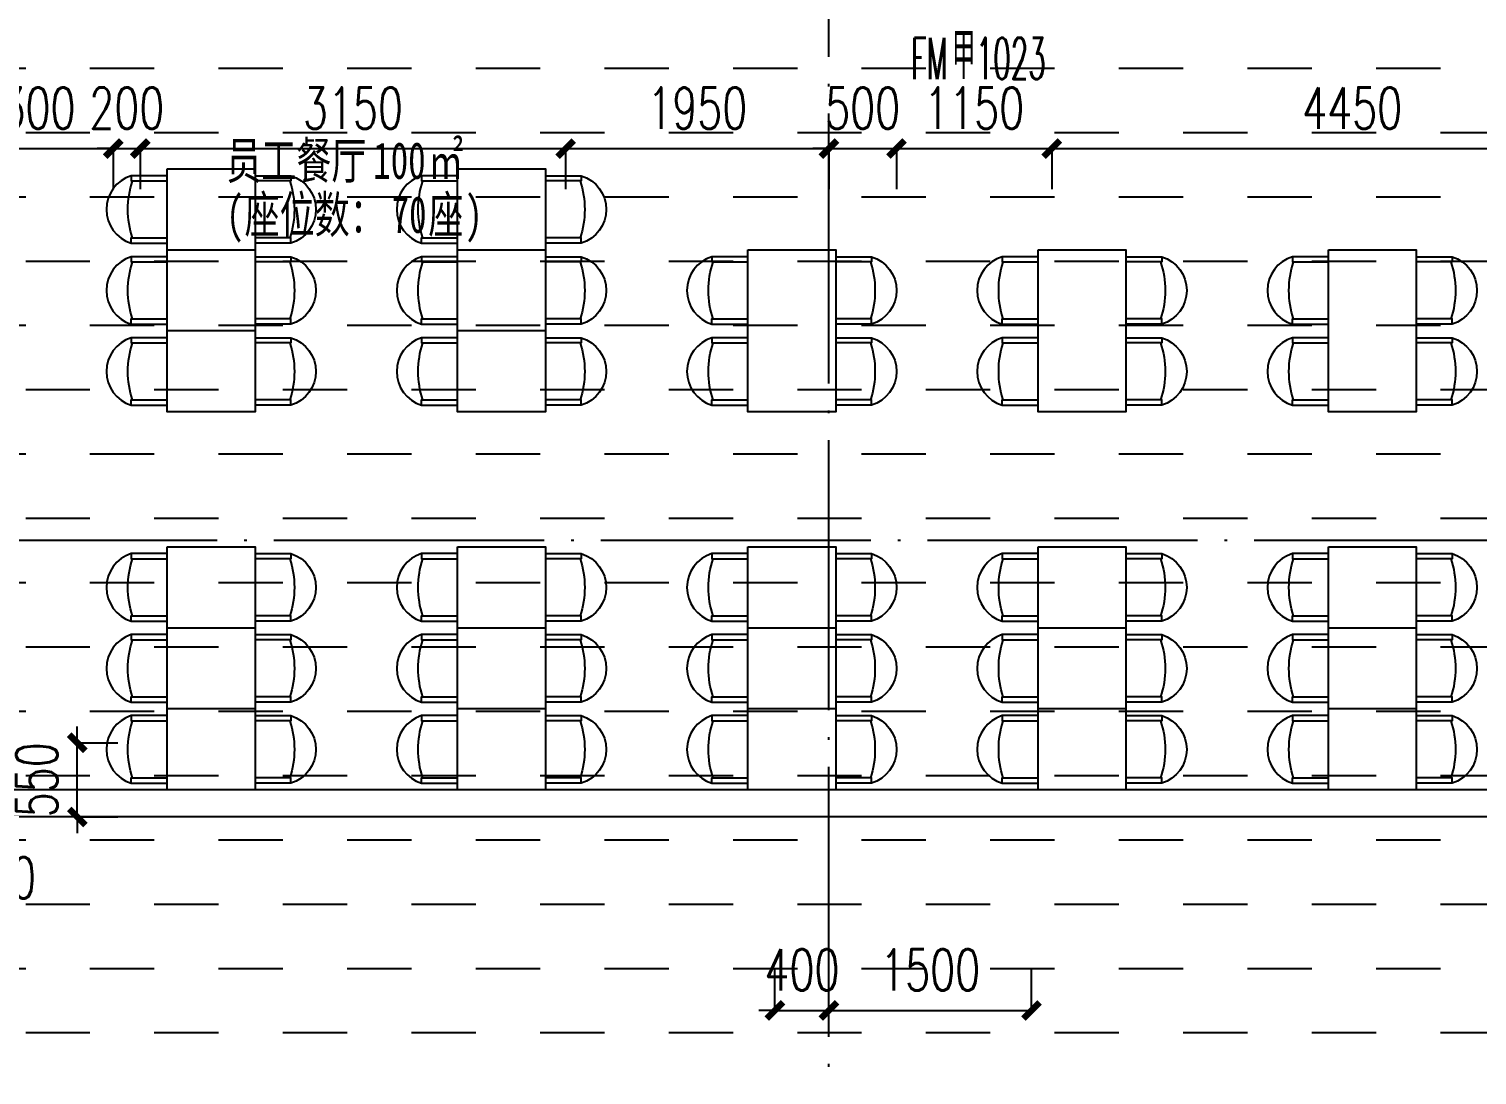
# Model space of a CAD drawing. Header units: millimetres. Extents: x 12325263 to 13848842, y -1463133 to 573208.
# Drawn here: x 12572072 to 12582797, y -851848 to -844101 of the extents above; entities that cross this region are included whole.
import ezdxf
from ezdxf.xclip import XClip

# ---------------------------------------------------------------- set-up
doc = ezdxf.new("R2010")
doc.units = ezdxf.units.MM
doc.header["$LTSCALE"] = 1000
doc.header["$XCLIPFRAME"] = 0
doc.linetypes.add('DOTE', pattern=[2.42, 2, -0.2, 0.02, -0.2])
for name, color, linetype in [('A-ANNO-DIMS', 83, 'Continuous'), ('A-ANNO-TEXT', 7, 'Continuous'), ('A-AXIS', 16, 'DOTE'), ('A-WALL', 5, 'Continuous'), ('DOOR_FIRE_TEXT', 7, 'Continuous'), ('fur202301', 252, 'Continuous'), ('WALL', 5, 'Continuous'), ('WALL-SHATCH', 8, 'Continuous'), ('建筑-楼板开洞', 251, 'Continuous')]:
    doc.layers.add(name, color=color, linetype=linetype)
doc.styles.add('_TCH_DIM_T3', font='SIMPLEX.shx', dxfattribs={"width": 0.705882, "bigfont": 'GBCBIG.shx'})
doc.styles.add('_TCH_WINDOW', font='SIMPLEX', dxfattribs={"width": 0.7, "height": 3.5, "bigfont": 'GBCBIG'})
doc.styles.add('TITXV', font='', dxfattribs={"width": 0.7})
doc.styles.get('TITXV').set_extended_font_data('SimSun')
doc.dimstyles.new('_TCH_ARCH&&120', dxfattribs={"dimtxt": 306, "dimasz": 120, "dimexe": 300, "dimexo": 360, "dimgap": 147, "dimtad": 1, "dimdec": 0, "dimzin": 0, "dimdsep": 46, "dimtxsty": '_TCH_DIM_T3', "dimblk": 'ARCHTICK', "dimcen": 0.09, "dimclrt": 7, "dimazin": 2, "dimtfac": 1, "dimtdec": 0, "dimtix": 1, "dimtmove": 2, "dimatfit": 3, "dimfxl": 1, "dimfxlon": 1, "dimtolj": 1, "dimtzin": 0, "dimarcsym": 0})

# ---------------------------------------------------------------- blocks, each defined once
blk = doc.blocks.new('adgshg13-A$C7F010FC0')
at = {"layer": 'WALL-SHATCH'}
h = blk.add_hatch(color=256, dxfattribs=at)
h.dxf.hatch_style = 1
h.paths.add_polyline_path([(-60384, -16881), (-763, 197), (12588, -13153), (12588, -157996), (-162965, -188820), (-171262, -180523), (-171262, -31311), (-150707, -10756), (-131860, -7981), (-99162, -7981), (-99162, -4981), (-76620, -4981), (-70108, -16881)], flags=16)
h.paths.add_polyline_path([(-60091, -16381), (-647, 647), (12988, -12988), (12988, -158332), (-163101, -189250), (-171662, -180689), (-171662, -31145), (-150778, -10261), (-131897, -7481), (-99562, -7481), (-99562, -4581), (-76366, -4581), (-69908, -16381)])
blk = doc.blocks.new('A$C4C7A72D3')
at = {"layer": 'WALL', "color": 1}
blk.add_blockref('adgshg13-A$C7F010FC0', (210433, 205503.6), dxfattribs=at)
blk = doc.blocks.new('qlzw')
at = {"layer": 'A-AXIS'}
for p, q in [((12444566.8, 979489.8), (12444566.8, 1082089.8)), ((12411416.8, 1033989.8), (12486866.8, 1033989.8))]:
    blk.add_line(p, q, dxfattribs=at)
blk = doc.blocks.new('asdgagasdgfg4weitai')
at = {"layer": 'fur202301', "elevation": 0}
for points in [[(1708279, 142527), (1708279, 142794, -0.737004), (1708779, 142794), (1708779, 142527)], [(1708279, 141877), (1708279, 141611, 0.737004), (1708779, 141611), (1708779, 141877)]]:
    blk.add_lwpolyline(points, format="xyb", dxfattribs=at)
at = {"layer": 'fur202301'}
for points in [[(1708879, 142527), (1708879, 142794, -0.737004), (1709379, 142794), (1709379, 142527)], [(1708879, 141877), (1708879, 141611, 0.737004), (1709379, 141611), (1709379, 141877)]]:
    blk.add_lwpolyline(points, format="xyb", dxfattribs=at)
at = {"layer": 'fur202301', "elevation": 0}
for points in [[(1708279, 142794), (1708317, 142794), (1708317, 142527)], [(1708779, 142794), (1708740, 142794), (1708740, 142527)], [(1708279, 141611), (1708317, 141611), (1708317, 141877)], [(1708779, 141611), (1708740, 141611), (1708740, 141877)]]:
    blk.add_lwpolyline(points, dxfattribs=at)
at = {"layer": 'fur202301'}
for points in [[(1708879, 142794), (1708917, 142794), (1708917, 142527)], [(1709379, 142794), (1709340, 142794), (1709340, 142527)], [(1708879, 141611), (1708917, 141611), (1708917, 141877)], [(1709379, 141611), (1709340, 141611), (1709340, 141877)]]:
    blk.add_lwpolyline(points, dxfattribs=at)
blk.add_lwpolyline([(1708229, 142527), (1708229, 141877), (1709429, 141877), (1709429, 142527)], close=True, dxfattribs=at)
for centre, start, end in [((1708529, 142148), 71.6296, 108.3704), ((1709129, 142148), 71.6296, 108.3704), ((1708529, 142257), 251.6296, 288.3704), ((1709129, 142257), 251.6296, 288.3704)]:
    blk.add_arc(centre, 671, start, end, dxfattribs=at)
blk = doc.blocks.new('sdfgsdffhg')
at = {"layer": 'fur202301', "xscale": -1, "rotation": 90}
for p in [(134540, 1737148, 0), (136690, 1737148, 0), (134540, 1736548, 0), (136690, 1736548, 0), (138840, 1736548, 0), (140989, 1736548, 0), (143139, 1736548, 0), (134540, 1734349, 0), (136690, 1734349, 0), (138840, 1734349, 0), (140989, 1734349, 0), (143139, 1734349, 0), (134540, 1733749, 0), (136690, 1733749, 0), (138840, 1733749, 0), (140989, 1733749, 0), (143139, 1733749, 0)]:
    blk.add_blockref('asdgagasdgfg4weitai', p, dxfattribs=at)
blk = doc.blocks.new('_ArchTick')
at = {"color": 0, "linetype": 'ByBlock', "const_width": 0.4}
blk.add_lwpolyline([(-0.5, -0.5), (0.5, 0.5)], dxfattribs=at)
blk = doc.blocks.new('*D4179')
at = {"layer": 'A-ANNO-DIMS', "color": 0, "lineweight": -2, "transparency": 16777216}
for p, q in [((12577997, -851371), (12577997, -851070)), ((12579497, -851371), (12579497, -851070)), ((12577997, -851370), (12579497, -851370))]:
    blk.add_line(p, q, dxfattribs=at)
at = {"layer": 'Defpoints', "color": 0, "transparency": 16777216}
for p in [(12579497, -851370), (12577997, -852137), (12579497, -852137)]:
    blk.add_point(p, dxfattribs=at)
at = {"layer": 'A-ANNO-DIMS', "color": 0, "lineweight": -2, "transparency": 16777216, "xscale": 120, "yscale": 120, "zscale": 120, "rotation": 180}
blk.add_blockref('_ArchTick', (12577997, -851370), dxfattribs=at)
at = {"layer": 'A-ANNO-DIMS', "color": 0, "lineweight": -2, "transparency": 16777216, "xscale": 120, "yscale": 120, "zscale": 120}
blk.add_blockref('_ArchTick', (12579497, -851370), dxfattribs=at)
at = {"layer": 'A-ANNO-DIMS', "color": 7, "transparency": 16777216, "insert": (12578747, -851070), "char_height": 306, "attachment_point": 5, "style": '_TCH_DIM_T3'}
blk.add_mtext('\\A1;1500', dxfattribs=at)
blk = doc.blocks.new('*D4180')
at = {"layer": 'A-ANNO-DIMS', "color": 0, "lineweight": -2, "transparency": 16777216}
for p, q in [((12577597, -851371), (12577597, -851070)), ((12577997, -851371), (12577997, -851070)), ((12577597, -851370), (12577477, -851370)), ((12577597, -851370), (12577997, -851370)), ((12577997, -851370), (12578117, -851370))]:
    blk.add_line(p, q, dxfattribs=at)
at = {"layer": 'Defpoints', "color": 0, "transparency": 16777216}
for p in [(12577997, -851370), (12577597, -852137), (12577997, -852137)]:
    blk.add_point(p, dxfattribs=at)
at = {"layer": 'A-ANNO-DIMS', "color": 0, "lineweight": -2, "transparency": 16777216, "xscale": 120, "yscale": 120, "zscale": 120}
blk.add_blockref('_ArchTick', (12577597, -851370), dxfattribs=at)
at = {"layer": 'A-ANNO-DIMS', "color": 0, "lineweight": -2, "transparency": 16777216, "xscale": 120, "yscale": 120, "zscale": 120, "rotation": 180}
blk.add_blockref('_ArchTick', (12577997, -851370), dxfattribs=at)
at = {"layer": 'A-ANNO-DIMS', "color": 7, "transparency": 16777216, "insert": (12577797, -851070), "char_height": 306, "attachment_point": 5, "style": '_TCH_DIM_T3'}
blk.add_mtext('\\A1;400', dxfattribs=at)
blk = doc.blocks.new('*D4217')
at = {"layer": 'A-ANNO-DIMS', "color": 0, "lineweight": -2, "transparency": 16777216}
for p, q in [((12572430, -849387), (12572430, -849267)), ((12572429, -849387), (12572730, -849387)), ((12572430, -849937), (12572430, -849387)), ((12572429, -849937), (12572730, -849937)), ((12572430, -849937), (12572430, -850057))]:
    blk.add_line(p, q, dxfattribs=at)
at = {"layer": 'Defpoints', "color": 0, "transparency": 16777216}
for p in [(12571497, -849387), (12572430, -849387), (12571497, -849937)]:
    blk.add_point(p, dxfattribs=at)
at = {"layer": 'A-ANNO-DIMS', "color": 0, "lineweight": -2, "transparency": 16777216, "xscale": 120, "yscale": 120, "zscale": 120}
for p, rotation in [((12572430, -849387), 270), ((12572430, -849937), 90)]:
    blk.add_blockref('_ArchTick', p, dxfattribs=dict(at, rotation=rotation))
at = {"layer": 'A-ANNO-DIMS', "color": 7, "transparency": 16777216, "insert": (12572130, -849662), "char_height": 306, "attachment_point": 5, "rotation": 90, "style": '_TCH_DIM_T3'}
blk.add_mtext('\\A1;550', dxfattribs=at)
blk = doc.blocks.new('*D4330')
at = {"layer": 'A-ANNO-DIMS', "color": 0, "lineweight": -2, "transparency": 16777216}
for p, q in [((12571397, -844986), (12571397, -845287)), ((12571397, -844987), (12572697, -844987)), ((12572697, -844986), (12572697, -845287))]:
    blk.add_line(p, q, dxfattribs=at)
at = {"layer": 'Defpoints', "color": 0, "transparency": 16777216}
for p in [(12571397, -844387), (12572697, -844387), (12572697, -844987)]:
    blk.add_point(p, dxfattribs=at)
at = {"layer": 'A-ANNO-DIMS', "color": 0, "lineweight": -2, "transparency": 16777216, "xscale": 120, "yscale": 120, "zscale": 120, "rotation": 180}
blk.add_blockref('_ArchTick', (12571397, -844987), dxfattribs=at)
at = {"layer": 'A-ANNO-DIMS', "color": 0, "lineweight": -2, "transparency": 16777216, "xscale": 120, "yscale": 120, "zscale": 120}
blk.add_blockref('_ArchTick', (12572697, -844987), dxfattribs=at)
at = {"layer": 'A-ANNO-DIMS', "color": 7, "transparency": 16777216, "insert": (12572047, -844687), "char_height": 306, "attachment_point": 5, "style": '_TCH_DIM_T3'}
blk.add_mtext('\\A1;1300', dxfattribs=at)
blk = doc.blocks.new('*D4331')
at = {"layer": 'A-ANNO-DIMS', "color": 0, "lineweight": -2, "transparency": 16777216}
for p, q in [((12572697, -844987), (12572577, -844987)), ((12572697, -844986), (12572697, -845287)), ((12572697, -844987), (12572897, -844987)), ((12572897, -844986), (12572897, -845287)), ((12572897, -844987), (12573017, -844987))]:
    blk.add_line(p, q, dxfattribs=at)
at = {"layer": 'Defpoints', "color": 0, "transparency": 16777216}
for p in [(12572697, -844387), (12572897, -844387), (12572897, -844987)]:
    blk.add_point(p, dxfattribs=at)
at = {"layer": 'A-ANNO-DIMS', "color": 0, "lineweight": -2, "transparency": 16777216, "xscale": 120, "yscale": 120, "zscale": 120}
blk.add_blockref('_ArchTick', (12572697, -844987), dxfattribs=at)
at = {"layer": 'A-ANNO-DIMS', "color": 0, "lineweight": -2, "transparency": 16777216, "xscale": 120, "yscale": 120, "zscale": 120, "rotation": 180}
blk.add_blockref('_ArchTick', (12572897, -844987), dxfattribs=at)
at = {"layer": 'A-ANNO-DIMS', "color": 7, "transparency": 16777216, "insert": (12572797, -844687), "char_height": 306, "attachment_point": 5, "style": '_TCH_DIM_T3'}
blk.add_mtext('\\A1;200', dxfattribs=at)
blk = doc.blocks.new('*D4332')
at = {"layer": 'A-ANNO-DIMS', "color": 0, "lineweight": -2, "transparency": 16777216}
for p, q in [((12572897, -844986), (12572897, -845287)), ((12572897, -844987), (12576047, -844987)), ((12576047, -844986), (12576047, -845287))]:
    blk.add_line(p, q, dxfattribs=at)
at = {"layer": 'Defpoints', "color": 0, "transparency": 16777216}
for p in [(12572897, -844387), (12576047, -844387), (12576047, -844987)]:
    blk.add_point(p, dxfattribs=at)
at = {"layer": 'A-ANNO-DIMS', "color": 0, "lineweight": -2, "transparency": 16777216, "xscale": 120, "yscale": 120, "zscale": 120, "rotation": 180}
blk.add_blockref('_ArchTick', (12572897, -844987), dxfattribs=at)
at = {"layer": 'A-ANNO-DIMS', "color": 0, "lineweight": -2, "transparency": 16777216, "xscale": 120, "yscale": 120, "zscale": 120}
blk.add_blockref('_ArchTick', (12576047, -844987), dxfattribs=at)
at = {"layer": 'A-ANNO-DIMS', "color": 7, "transparency": 16777216, "insert": (12574472, -844687), "char_height": 306, "attachment_point": 5, "style": '_TCH_DIM_T3'}
blk.add_mtext('\\A1;3150', dxfattribs=at)
blk = doc.blocks.new('*D4333')
at = {"layer": 'A-ANNO-DIMS', "color": 0, "lineweight": -2, "transparency": 16777216}
for p, q in [((12576047, -844986), (12576047, -845287)), ((12576047, -844987), (12577997, -844987)), ((12577997, -844986), (12577997, -845287))]:
    blk.add_line(p, q, dxfattribs=at)
at = {"layer": 'Defpoints', "color": 0, "transparency": 16777216}
for p in [(12576047, -844387), (12577997, -844387), (12577997, -844987)]:
    blk.add_point(p, dxfattribs=at)
at = {"layer": 'A-ANNO-DIMS', "color": 0, "lineweight": -2, "transparency": 16777216, "xscale": 120, "yscale": 120, "zscale": 120, "rotation": 180}
blk.add_blockref('_ArchTick', (12576047, -844987), dxfattribs=at)
at = {"layer": 'A-ANNO-DIMS', "color": 0, "lineweight": -2, "transparency": 16777216, "xscale": 120, "yscale": 120, "zscale": 120}
blk.add_blockref('_ArchTick', (12577997, -844987), dxfattribs=at)
at = {"layer": 'A-ANNO-DIMS', "color": 7, "transparency": 16777216, "insert": (12577022, -844687), "char_height": 306, "attachment_point": 5, "style": '_TCH_DIM_T3'}
blk.add_mtext('\\A1;1950', dxfattribs=at)
blk = doc.blocks.new('*D4334')
at = {"layer": 'A-ANNO-DIMS', "color": 0, "lineweight": -2, "transparency": 16777216}
for p, q in [((12577997, -844987), (12577877, -844987)), ((12577997, -844986), (12577997, -845287)), ((12577997, -844987), (12578497, -844987)), ((12578497, -844986), (12578497, -845287)), ((12578497, -844987), (12578617, -844987))]:
    blk.add_line(p, q, dxfattribs=at)
at = {"layer": 'Defpoints', "color": 0, "transparency": 16777216}
for p in [(12577997, -844387), (12578497, -844387), (12578497, -844987)]:
    blk.add_point(p, dxfattribs=at)
at = {"layer": 'A-ANNO-DIMS', "color": 0, "lineweight": -2, "transparency": 16777216, "xscale": 120, "yscale": 120, "zscale": 120}
blk.add_blockref('_ArchTick', (12577997, -844987), dxfattribs=at)
at = {"layer": 'A-ANNO-DIMS', "color": 0, "lineweight": -2, "transparency": 16777216, "xscale": 120, "yscale": 120, "zscale": 120, "rotation": 180}
blk.add_blockref('_ArchTick', (12578497, -844987), dxfattribs=at)
at = {"layer": 'A-ANNO-DIMS', "color": 7, "transparency": 16777216, "insert": (12578247, -844687), "char_height": 306, "attachment_point": 5, "style": '_TCH_DIM_T3'}
blk.add_mtext('\\A1;500', dxfattribs=at)
blk = doc.blocks.new('*D4335')
at = {"layer": 'A-ANNO-DIMS', "color": 0, "lineweight": -2, "transparency": 16777216}
for p, q in [((12578497, -844986), (12578497, -845287)), ((12578497, -844987), (12579647, -844987)), ((12579647, -844986), (12579647, -845287))]:
    blk.add_line(p, q, dxfattribs=at)
at = {"layer": 'Defpoints', "color": 0, "transparency": 16777216}
for p in [(12578497, -844387), (12579647, -844387), (12579647, -844987)]:
    blk.add_point(p, dxfattribs=at)
at = {"layer": 'A-ANNO-DIMS', "color": 0, "lineweight": -2, "transparency": 16777216, "xscale": 120, "yscale": 120, "zscale": 120, "rotation": 180}
blk.add_blockref('_ArchTick', (12578497, -844987), dxfattribs=at)
at = {"layer": 'A-ANNO-DIMS', "color": 0, "lineweight": -2, "transparency": 16777216, "xscale": 120, "yscale": 120, "zscale": 120}
blk.add_blockref('_ArchTick', (12579647, -844987), dxfattribs=at)
at = {"layer": 'A-ANNO-DIMS', "color": 7, "transparency": 16777216, "insert": (12579072, -844687), "char_height": 306, "attachment_point": 5, "style": '_TCH_DIM_T3'}
blk.add_mtext('\\A1;1150', dxfattribs=at)
blk = doc.blocks.new('*D4336')
at = {"layer": 'A-ANNO-DIMS', "color": 0, "lineweight": -2, "transparency": 16777216}
for p, q in [((12579647, -844986), (12579647, -845287)), ((12579647, -844987), (12584097, -844987)), ((12584097, -844986), (12584097, -845287))]:
    blk.add_line(p, q, dxfattribs=at)
at = {"layer": 'Defpoints', "color": 0, "transparency": 16777216}
for p in [(12579647, -844387), (12584097, -844387), (12584097, -844987)]:
    blk.add_point(p, dxfattribs=at)
at = {"layer": 'A-ANNO-DIMS', "color": 0, "lineweight": -2, "transparency": 16777216, "xscale": 120, "yscale": 120, "zscale": 120, "rotation": 180}
blk.add_blockref('_ArchTick', (12579647, -844987), dxfattribs=at)
at = {"layer": 'A-ANNO-DIMS', "color": 0, "lineweight": -2, "transparency": 16777216, "xscale": 120, "yscale": 120, "zscale": 120}
blk.add_blockref('_ArchTick', (12584097, -844987), dxfattribs=at)
at = {"layer": 'A-ANNO-DIMS', "color": 7, "transparency": 16777216, "insert": (12581872, -844687), "char_height": 306, "attachment_point": 5, "style": '_TCH_DIM_T3'}
blk.add_mtext('\\A1;4450', dxfattribs=at)
blk = doc.blocks.new('*D4358')
at = {"layer": 'A-ANNO-DIMS', "color": 0, "lineweight": -2, "transparency": 16777216}
for p, q in [((12571397, -850687), (12571277, -850687)), ((12571397, -850686), (12571397, -850987)), ((12571397, -850687), (12571497, -850687)), ((12571497, -850686), (12571497, -850987)), ((12571497, -850687), (12571617, -850687))]:
    blk.add_line(p, q, dxfattribs=at)
at = {"layer": 'Defpoints', "color": 0, "transparency": 16777216}
for p in [(12571397, -849937), (12571497, -849937), (12571497, -850687)]:
    blk.add_point(p, dxfattribs=at)
at = {"layer": 'A-ANNO-DIMS', "color": 0, "lineweight": -2, "transparency": 16777216, "xscale": 120, "yscale": 120, "zscale": 120}
blk.add_blockref('_ArchTick', (12571397, -850687), dxfattribs=at)
at = {"layer": 'A-ANNO-DIMS', "color": 0, "lineweight": -2, "transparency": 16777216, "xscale": 120, "yscale": 120, "zscale": 120, "rotation": 180}
blk.add_blockref('_ArchTick', (12571497, -850687), dxfattribs=at)
at = {"layer": 'A-ANNO-DIMS', "color": 7, "transparency": 16777216, "insert": (12571847, -850387), "char_height": 306, "attachment_point": 5, "style": '_TCH_DIM_T3'}
blk.add_mtext('\\A1;100', dxfattribs=at)

msp = doc.modelspace()

# ---------------------------------------------------------------- block references
ref = msp.add_blockref('A$C4C7A72D3', (12385714.9, -906209.5), dxfattribs=dict(rotation=350.041249254255))
XClip(ref).set_block_clipping_path([(223442.8584877662, 85923.1187333744), (220542.7961432356, 85923.1422391906), (220542.8579492103, 89292.823275506), (211526.9150355905, 89292.8101311298), (210631.4331447985, 94392.8080583527), (206113.3685902953, 94392.8025418455), (206001.4315187763, 95030.3127344656), (204376.2826588508, 94744.9613686837), (203364.4570056833, 100506.9030052917), (197947.3947122637, 99555.7482674252), (192482.3428474721, 130679.4765393781), (190118.7804593667, 130264.4504016289), (191623.4071957469, 121695.6427078634), (177046.6486519482, 119136.2011700841), (175707.6223907359, 126760.8483765714), (173902.988371335, 128026.4039125028), (169528.3854461554, 127258.2903269802), (169070.0967394859, 129868.3614864857), (163308.2517458182, 128856.6693391807), (163766.52659606, 126246.6171700556), (159679.1795131005, 125528.9180921423), (170669.6888374612, 62935.797914044), (167222.1989369914, 62330.4650948944), (167939.7759490944, 58243.6808593175), (171386.9528796654, 58848.2912487988), (172857.0656793863, 50477.0032648193), (165962.5026008021, 49266.4230898353), (168037.7813034765, 37447.1796448426), (140649.9584970828, 32638.2390106404), (115387.9799239188, 28202.5781787895), (95598.7254695911, 140907.4332163476), (226939.476109907, 163968.8668500402), (240128.6952811591, 88852.8973128139)])

# ---------------------------------------------------------------- next in the draw order: hatches: boundary and pattern name
at = {"layer": '建筑-楼板开洞'}
h = msp.add_hatch(dxfattribs=at)
h.set_pattern_fill('DASH', color=256, scale=500)
h.set_pattern_definition([(0, (0, 0), (476.25, 476.25), [476.25, -476.25])])
h.paths.add_polyline_path([(12597696.7, -842386.8), (12590696.8, -842386.9), (12590697.1, -843986.8), (12595796.8, -843986.9), (12595797.1, -849736.9), (12588796.8, -849736.8), (12588796.8, -851936.8), (12564896.8, -851936.8), (12564896.8, -816186.8), (12568846.8, -816186.8), (12568846.8, -816040), (12568846.8, -807536.8), (12574696.8, -807536.8), (12574696.8, -810386.8), (12575896.8, -810386.8), (12579055.2, -810386.8), (12580496.9, -811828.2), (12580696.9, -819086.9), (12595696.9, -819086.7), (12595696.9, -812786.8), (12597696.7, -812786.8)])

# ---------------------------------------------------------------- next in the draw order: block references
at = {"color": 2}
msp.add_blockref('qlzw', (133430, -1881876.5), dxfattribs=at)

# ---------------------------------------------------------------- next in the draw order: block references
msp.add_blockref('sdfgsdffhg', (12581083.9, -874056.8, 0))

# ---------------------------------------------------------------- next in the draw order: linework, layer by layer
at = {"layer": 'A-WALL'}
for p, q in [((12583246.8, -849736.6), (12571696.8, -849736.6)), ((12583346.8, -849936.6), (12571496.8, -849936.6))]:
    msp.add_line(p, q, dxfattribs=at)

# ---------------------------------------------------------------- next in the draw order: texts
at = {"layer": 'A-ANNO-TEXT', "style": 'TITXV', "width": 0.7}
for s, p in [('员工餐厅', (12573533.1, -845211.1)), ('100', (12574621.9, -845211.1)), ('㎡', (12575030.2, -845211.1)), ('(', (12573533.1, -845611.1)), ('座位数：', (12573669.2, -845611.1)), ('70', (12574758, -845611.1)), ('座', (12575030.2, -845611.1)), (')', (12575302.4, -845611.1))]:
    msp.add_text(s, height=271.9, dxfattribs=at).set_placement(p)
at = {"layer": 'DOOR_FIRE_TEXT', "style": '_TCH_WINDOW'}
for s, height, width, p in [('FM', 306, 0.494118, (12578605.1, -844472.4)), ('甲', 347.2, 0.7, (12578907.5, -844472.4)), ('1023', 306, 0.494118, (12579084.5, -844472.4))]:
    msp.add_text(s, height=height, dxfattribs=dict(at, width=width)).set_placement(p)

# ---------------------------------------------------------------- next in the draw order: dimensions: what is measured, and where the dimension line sits
at = {"layer": 'A-ANNO-DIMS'}
for p1, p2, distance, picture, middle in [((12571396.8, -844386.6), (12572696.8, -844386.6), -600, '*D4330', (12572046.8, -844686.6)), ((12572696.8, -844386.6), (12572896.8, -844386.6), -600, '*D4331', (12572796.8, -844686.6)), ((12572896.8, -844386.6), (12576046.8, -844386.6), -600, '*D4332', (12574471.8, -844686.6)), ((12576046.8, -844386.6), (12577996.8, -844386.6), -600, '*D4333', (12577021.8, -844686.6)), ((12577996.8, -844386.6), (12578496.8, -844386.6), -600, '*D4334', (12578246.8, -844686.6)), ((12578496.8, -844386.6), (12579646.8, -844386.6), -600, '*D4335', (12579071.8, -844686.6)), ((12579646.8, -844386.6), (12584096.8, -844386.6), -600, '*D4336', (12581871.8, -844686.6)), ((12571496.8, -849936.6), (12571496.8, -849386.6), -933.2, '*D4217', (12572130, -849661.6)), ((12577596.8, -852136.8), (12577996.8, -852136.8), 766.8, '*D4180', (12577796.8, -851070)), ((12577996.8, -852136.8), (12579496.8, -852136.8), 766.8, '*D4179', (12578746.8, -851070))]:
    dim = msp.add_aligned_dim(p1=p1, p2=p2, distance=distance, dimstyle='_TCH_ARCH&&120', dxfattribs=at)
    dim.commit()
    dim.dimension.update_dxf_attribs({"geometry": picture, "text_midpoint": middle})
dim = msp.add_linear_dim(base=(12571496.8, -850686.6), p1=(12571396.8, -849936.6), p2=(12571496.8, -849936.6), angle=360, dimstyle='_TCH_ARCH&&120', dxfattribs=at)
dim.commit()
dim.dimension.update_dxf_attribs({"geometry": '*D4358', "text_midpoint": (12571846.8, -850386.6), "dimtype": 129})

doc.saveas('drawing.dxf')
